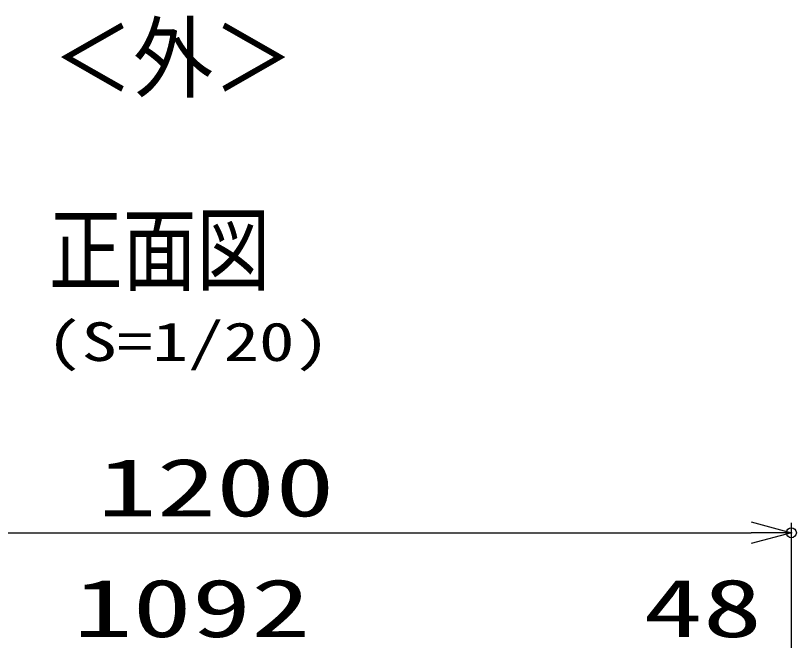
# Model space of a CAD drawing. Units: millimetres, scale not verified. Extents: x -4455 to 4455, y -3150 to 3150.
# Drawn here: x -2431 to -1655, y 1026 to 1647 of the extents above; entities that cross this region are included whole.
import ezdxf
from ezdxf.enums import TextEntityAlignment as Align

# ---------------------------------------------------------------- set-up
doc = ezdxf.new("R2010")
doc.units = ezdxf.units.MM
doc.header["$LTSCALE"] = 20
doc.header["$PDMODE"] = 32
doc.header["$PDSIZE"] = 10
for name, color, linetype, lineweight in [('0-4_外形線', 7, 'Continuous', 25), ('0-5_寸法線', 4, 'Continuous', 25), ('0-6_寸法', 4, 'Continuous', 25)]:
    doc.layers.add(name, color=color, linetype=linetype, lineweight=lineweight)
doc.layers.add('0-7_DEFPOINTS', color=7, linetype='Continuous')
doc.layers.add('1-3_D-TITLE', color=7, linetype='Continuous')
doc.styles.add('ＭＳ ゴシック', font='')
doc.styles.get('ＭＳ ゴシック').set_extended_font_data('MS Gothic')

# ---------------------------------------------------------------- blocks, each defined once
blk = doc.blocks.new('_Open30')
at = {"layer": '0-6_寸法'}
blk.add_line((0, 0), (-20, 0), dxfattribs=at)
blk.add_lwpolyline([(-20, 5.36), (0, 0), (-20, -5.36)], dxfattribs=at)

msp = doc.modelspace()

# ---------------------------------------------------------------- linework, layer by layer
at = {"layer": '0-5_寸法線'}
for p, q in [((-1659.6, 607.27), (-1659.6, 1143.42)), ((-2819.6, 1133.42), (-1699.6, 1133.42))]:
    msp.add_line(p, q, dxfattribs=at)
at = {"layer": '0-7_DEFPOINTS'}
msp.add_point((-1659.6, 1133.42), dxfattribs=at)

# ---------------------------------------------------------------- block references
at = {"layer": '0-5_寸法線', "xscale": 2, "yscale": 2}
msp.add_blockref('_Open30', (-1659.6, 1133.42), dxfattribs=at)

# ---------------------------------------------------------------- texts
at = {"layer": '0-4_外形線', "style": 'ＭＳ ゴシック', "width": 0.9}
msp.add_text('＜外＞', height=64.96, dxfattribs=at).set_placement((-2393.92, 1553.48), align=Align.BOTTOM_LEFT)
at = {"layer": '0-5_寸法線', "color": 2, "style": 'ＭＳ ゴシック', "width": 1.5}
for s, p in [('1200', (-2349.6, 1132.32)), ('1092', (-2373.6, 1012.32)), ('48', (-1806.56, 1012.32))]:
    msp.add_text(s, height=57.77, dxfattribs=at).set_placement(p, align=Align.BOTTOM_LEFT)
at = {"layer": '1-3_D-TITLE', "style": 'ＭＳ ゴシック'}
for s, height, width, p in [('正面図', 67.3, 0.8, (-2397.88, 1360.81)), ('(S=1/20)', 38.42, 1.35, (-2400.62, 1292.63))]:
    msp.add_text(s, height=height, dxfattribs=dict(at, width=width)).set_placement(p, align=Align.BOTTOM_LEFT)

doc.saveas('drawing.dxf')
